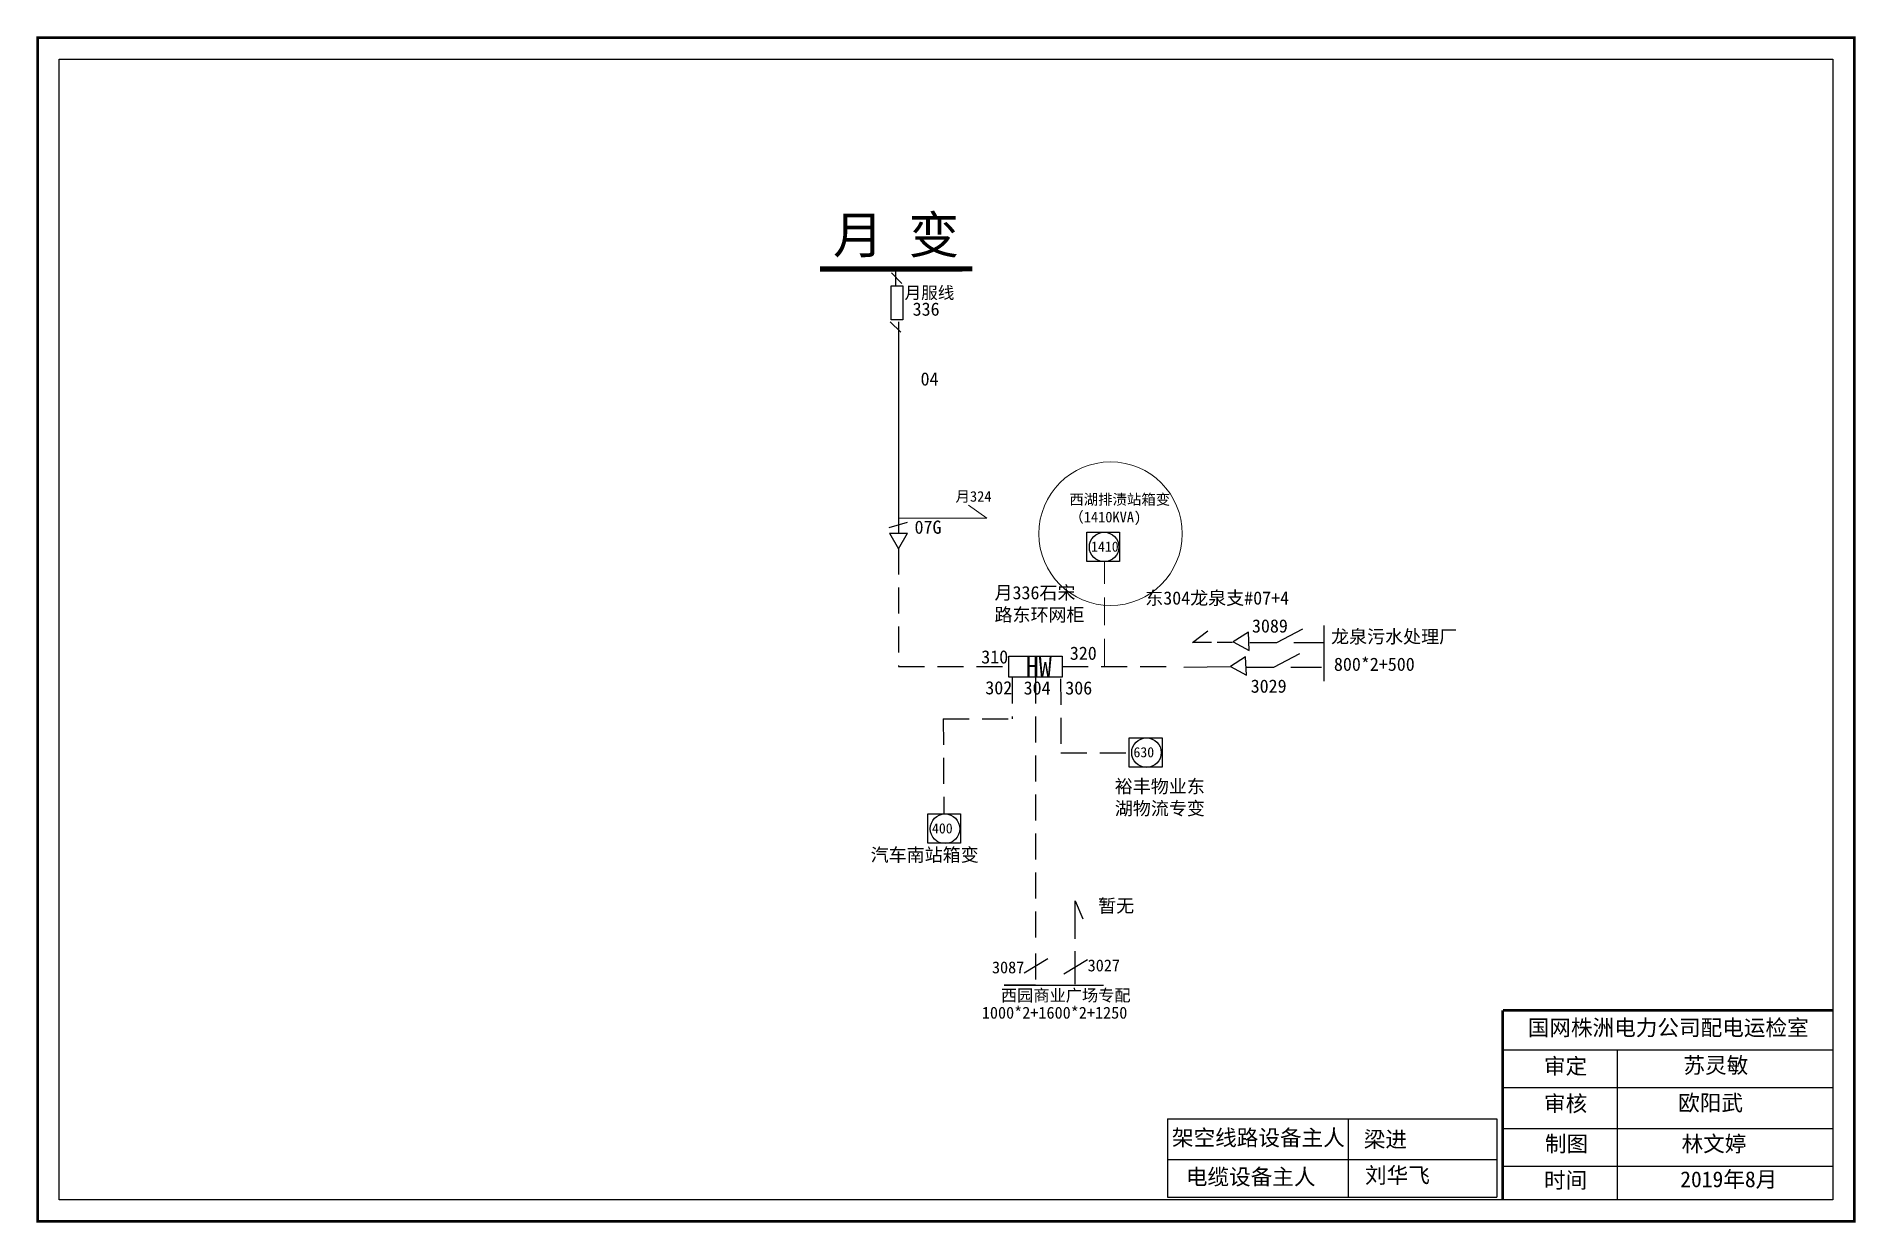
# Model space of a CAD drawing. Extents: x 2 to 347, y 2 to 227.
import ezdxf

# ---------------------------------------------------------------- set-up
doc = ezdxf.new("R2010")
doc.units = 0
doc.header["$LTSCALE"] = 0.774411
doc.linetypes.add('ACAD_ISO02W100', pattern=[15, 12, -3])
doc.linetypes.add('DASHED2', pattern=[9.525, 6.35, -3.175])
doc.layers.get('0').update_dxf_attribs({"linetype": 'CONTINUOUS'})
doc.layers.add('0-RefEdit0', color=7, linetype='CONTINUOUS')
doc.styles.add('SimSun_txtstyle_1.91_0_0', font='simsun.ttc', dxfattribs={"height": 1.913757})
doc.styles.add('SimSun_txtstyle_200.00_0_0200', font='simsun.ttc', dxfattribs={"height": 200})
doc.styles.get("Standard").update_dxf_attribs({"font": '', "height": 2.5})
doc.styles.add('字体', font='', dxfattribs={"height": 2.5})
doc.styles.add('楷体_GB2312_txtstyle_2.00_0_0', font='', dxfattribs={"height": 2})
doc.styles.add('楷体_GB2312_txtstyle_2.50_0_0', font='', dxfattribs={"height": 2.5})
doc.styles.add('楷体_GB2312_txtstyle_3.00_0_0', font='', dxfattribs={"height": 3})
doc.styles.get('Standard').set_extended_font_data('SimSun')
doc.styles.get('字体').set_extended_font_data('楷体_GB2312')
doc.styles.get('楷体_GB2312_txtstyle_2.00_0_0').set_extended_font_data('楷体_GB2312')
doc.styles.get('楷体_GB2312_txtstyle_2.50_0_0').set_extended_font_data('楷体_GB2312')
doc.styles.get('楷体_GB2312_txtstyle_3.00_0_0').set_extended_font_data('楷体_GB2312')

msp = doc.modelspace()

# ---------------------------------------------------------------- linework, layer by layer
at = {"linetype": 'ACAD_ISO02W100'}
msp.add_line((164.97, 179.55), (164.97, 182.64), dxfattribs=at)
at = {"linetype": 'Continuous'}
for p, q in [((166.11, 180.04), (164.13, 182.02)), ((165.89, 170.81), (163.91, 172.79)), ((163.72, 133.87), (167.15, 134.87)), ((221.16, 112.1), (224.05, 114.26)), ((237.07, 112.09), (242, 114.64)), ((246.06, 104.76), (246.06, 115.3)), ((224.76, 112.1), (221.16, 112.1)), ((228.71, 112.1), (225.83, 112.1)), ((231.97, 112.09), (237.07, 112.09)), ((240.3, 112.09), (246.08, 112.09)), ((219.52, 107.42), (228.31, 107.52)), ((231.43, 107.42), (236.53, 107.42)), ((236.53, 107.42), (241.46, 109.97)), ((239.76, 107.42), (245.54, 107.42)), ((198.91, 56.02), (198.91, 63.18)), ((198.91, 63.18), (200.34, 59.78)), ((189.24, 49.57), (193.71, 52.26)), ((196.77, 49.4), (201.25, 52.08)), ((198.91, 47.43), (198.91, 53.69)), ((191.39, 47.25), (185.47, 47.25)), ((185.47, 47.25), (204.28, 47.25)), ((279.9, 34.97), (342.27, 34.97)), ((301.55, 34.96), (301.55, 6.63)), ((279.9, 27.86), (342.27, 27.86)), ((216.37, 21.97), (216.37, 7.11)), ((216.37, 21.97), (278.74, 21.97)), ((250.58, 21.97), (250.58, 7.11)), ((278.74, 21.97), (278.74, 7.11)), ((279.9, 20.11), (342.27, 20.11)), ((216.37, 14.22), (278.74, 14.22)), ((279.9, 13.01), (342.27, 13.01)), ((216.37, 7.11), (278.74, 7.11))]:
    msp.add_line(p, q, dxfattribs=at)
msp.add_line((165.45, 172.77), (165.45, 132.84))
at = {"color": 7, "linetype": 'Continuous', "lineweight": 0, "ltscale": 0.591713}
for p, q in [((182.17, 135.63), (178.74, 138.06)), ((165.45, 135.63), (182.17, 135.63))]:
    msp.add_line(p, q, dxfattribs=at)
at = {"color": 0, "linetype": 'Continuous'}
for p, q in [((163.74, 132.8), (167.14, 132.8)), ((163.74, 132.8), (165.45, 129.83)), ((165.45, 129.83), (167.14, 132.8))]:
    msp.add_line(p, q, dxfattribs=at)
at = {"color": 0, "linetype": 'DASHED2'}
for p, q in [((165.47, 129.88), (165.47, 107.57)), ((165.47, 107.57), (186.3, 107.57)), ((196.48, 107.53), (217.3, 107.53)), ((186.96, 105.45), (186.96, 97.63)), ((196.16, 105.18), (196.19, 91.18)), ((173.95, 97.63), (174.04, 79.74)), ((173.95, 97.63), (186.96, 97.63)), ((196.19, 91.18), (209.2, 91.18))]:
    msp.add_line(p, q, dxfattribs=at)
at = {"color": 7, "linetype": 'DASHED2', "lineweight": 0, "ltscale": 1.061597}
msp.add_line((204.46, 107.53), (204.46, 127.4), dxfattribs=at)
at = {"linetype": 'DASHED2'}
for p, q in [((191.39, 105.44), (191.39, 54.63)), ((191.39, 53.22), (191.39, 47.25))]:
    msp.add_line(p, q, dxfattribs=at)
at = {"linetype": 'Continuous', "const_width": 0.5}
msp.add_lwpolyline([(2.47, 226.53), (346.45, 226.53), (346.45, 2.56), (2.47, 2.56)], close=True, dxfattribs=at)
at = {"linetype": 'Continuous'}
msp.add_lwpolyline([(6.52, 222.48), (342.4, 222.48), (342.4, 6.61), (6.52, 6.61)], close=True, dxfattribs=at)
for points, const_width in [([(179.42, 182.79), (150.6, 182.76)], 1), ([(279.86, 42.47), (279.86, 6.74)], 0.5), ([(279.9, 42.47), (342.27, 42.47)], 0.5)]:
    msp.add_lwpolyline(points, dxfattribs=dict(at, const_width=const_width))
at = {"linetype": 'ACAD_ISO02W100'}
msp.add_lwpolyline([(166.3, 173.15), (164.09, 173.15), (164.09, 179.55), (166.3, 179.55)], close=True, dxfattribs=at)
for points in [[(231.87, 110.59), (231.74, 114.01), (228.85, 112.18)], [(231.34, 105.93), (231.2, 109.34), (228.31, 107.52)]]:
    msp.add_lwpolyline(points, close=True)
at = {"color": 0, "linetype": 'Continuous'}
msp.add_lwpolyline([(186.34, 109.52), (196.48, 109.52), (196.48, 105.51), (186.34, 105.51)], close=True, dxfattribs=at)
at = {"color": 12, "linetype": 'Continuous', "lineweight": 0, "ltscale": 1.204175, "true_color": 0xc00000}
msp.add_circle((205.62, 132.67), 13.58, dxfattribs=at)
at = {"color": 7}
for centre in [(204.4, 130.15), (212.42, 91.24), (174.27, 76.83)]:
    msp.add_circle(centre, 2.8, dxfattribs=at)
at = {"layer": '0-RefEdit0', "ltscale": 2}
for points in [[(201.14, 132.98), (207.34, 132.98), (207.34, 127.43), (201.14, 127.43)], [(209.16, 94.07), (215.36, 94.07), (215.36, 88.52), (209.16, 88.52)], [(171, 79.66), (177.2, 79.66), (177.2, 74.11), (171, 74.11)]]:
    msp.add_lwpolyline(points, close=True, dxfattribs=at)

# ---------------------------------------------------------------- texts
at = {"linetype": 'Continuous', "attachment_point": 1}
for s, insert, char_height, width, style in [('月 变', (153.07, 192.72), 7, 27.4955, '字体'), ('04', (169.64, 163.21), 2.5, 7.5419, '楷体_GB2312_txtstyle_2.50_0_0'), ('月324', (176.27, 140.73), 2, 7.5419, '楷体_GB2312_txtstyle_2.00_0_0'), ('07G', (168.5, 135.16), 2.5, 7.5419, '字体'), ('{\\fSimSun|b0|i0|c134|p2;月}336{\\fSimSun|b0|i0|c134|p2;石宋路东环网柜}', (183.64, 122.76), 2.5, 18.5445, '字体'), ('3089', (232.39, 116.47), 2.5, 7.5419, '字体'), ('{\\fSimSun|b0|i0|c134|p2;310}', (181.13, 110.61), 2.5, 7.5419, '字体'), ('{\\fSimSun|b0|i0|c134|p2;320}', (197.9, 111.31), 2.5, 7.5419, '字体'), ('800*2+500', (247.91, 109.22), 2.5, 4.561, '字体'), ('{\\fSimSun|b0|i0|c134|p2;302}', (181.9, 104.77), 2.5, 7.5419, '字体'), ('{\\fSimSun|b0|i0|c134|p2;304}', (189.16, 104.74), 2.5, 7.5419, '字体'), ('{\\fSimSun|b0|i0|c134|p2;306}', (197.04, 104.74), 2.5, 7.5419, '字体'), ('3029', (232.15, 105.08), 2.5, 7.5419, '字体'), ('{\\fSimSun|b0|i0|c134|p2;暂无}', (203.26, 63.51), 2.5, 7.5419, '字体'), ('{\\fSimSun|b0|i0|c134|p2;\\C0;国网株洲电力公司配电运检室}', (284.61, 40.71), 3, 82.0179, '字体'), ('审定', (287.69, 33.41), 3, 23.4615, '字体'), ('{\\fSimSun|b0|i0|c134|p2;苏灵敏}', (314.1, 33.59), 3, 23.4615, '字体'), ('审核', (287.69, 26.34), 3, 23.4615, '字体'), ('{\\fSimSun|b0|i0|c134|p2;欧阳武}', (313.1, 26.47), 3, 33.0539, '字体'), ('{\\f\uffbfﾬￌ￥_GB2312|b0|i0|c134|p49;架空线路设备主人}', (217.24, 19.88), 3, 58.56, '字体'), ('梁进', (253.56, 19.56), 3, 47.14, '字体'), ('制图', (287.86, 18.72), 3, 23.4615, '字体'), ('{\\fSimSun|b0|i0|c134|p2;林文婷}', (313.74, 18.72), 3, 23.4615, '楷体_GB2312_txtstyle_3.00_0_0'), ('{\\f\uffbfﾬￌ￥_GB2312|b0|i0|c134|p49;电缆设备主人}', (219.87, 12.47), 3, 58.56, '字体'), ('刘华飞', (253.8, 12.78), 3, 33.0539, '字体'), ('时间', (287.69, 11.84), 3, 23.4615, '字体'), ('2019{\\fSimSun|b0|i0|c134|p2;年}8{\\fSimSun|b0|i0|c134|p2;月}', (313.48, 12.01), 3, 23.4615, '楷体_GB2312_txtstyle_3.00_0_0')]:
    msp.add_mtext(s, dxfattribs=dict(at, insert=insert, char_height=char_height, width=width, style=style))
at = {"color": 0, "linetype": 'Continuous', "insert": (166.62, 179.42), "char_height": 2.3, "width": 13.0541, "attachment_point": 1, "style": '字体'}
msp.add_mtext('月服线', dxfattribs=at)
at = {"color": 0, "linetype": 'Continuous', "insert": (168.14, 176.42), "char_height": 2.5, "width": 5.6554, "attachment_point": 1}
msp.add_mtext('336', dxfattribs=at)
at = {"color": 7, "linetype": 'DASHED2', "lineweight": 0, "ltscale": 0.260102, "insert": (197.81, 140.16), "char_height": 2, "attachment_point": 1, "style": 'SimSun_txtstyle_200.00_0_0200'}
msp.add_mtext('西湖排渍站箱变^M^J（1410KVA)', dxfattribs=at)
at = {"color": 7, "attachment_point": 1}
for s, insert, char_height, width, style in [('1410', (201.94, 131.19), 1.914, 6.6906, 'SimSun_txtstyle_1.91_0_0'), ('东304龙泉支#07+4', (212.18, 121.75), 2.5, 39.119, '字体'), ('{\\fSimSun|b0|i0|c134|p2;龙泉污水处理厂}', (247.37, 114.46), 2.5, 28.4028, '字体'), ('{\\fSimSun|b0|i0|c134|p2;裕丰物业东湖物流专变}', (206.42, 86.11), 2.5, 19.1555, '字体'), ('{\\fSimSun|b0|i0|c134|p2;汽车南站箱变}', (160.19, 73.15), 2.5, 23.0759, '字体')]:
    msp.add_mtext(s, dxfattribs=dict(at, insert=insert, char_height=char_height, width=width, style=style))
at = {"color": 0, "linetype": 'Continuous', "insert": (189.54, 109.34), "char_height": 3.637, "attachment_point": 1, "style": '字体'}
msp.add_mtext_dynamic_manual_height_columns('HW', width=4.066, gutter_width=12.5, heights=[0], dxfattribs=at)
at = {"color": 7, "char_height": 1.914, "width": 6.6906, "attachment_point": 1}
for s, insert in [('630', (209.96, 92.28)), ('400', (171.81, 77.87))]:
    msp.add_mtext(s, dxfattribs=dict(at, insert=insert))
at = {"char_height": 2.25, "attachment_point": 1, "style": '字体'}
for s, insert, width in [('{\\fSimSun|b0|i0|c134|p2;3087}', (183.16, 51.73), 28.9715), ('{\\fSimSun|b0|i0|c134|p2;3027}', (201.28, 52.1), 28.9715), ('{\\fSimSun|b0|i0|c134|p2;西园商业广场专配}', (184.86, 46.44), 53.9), ('{\\fSimSun|b0|i0|c134|p2;1000*2+1600*2+1250}', (181.24, 43.15), 28.9715)]:
    msp.add_mtext(s, dxfattribs=dict(at, insert=insert, width=width))

doc.saveas('drawing.dxf')
